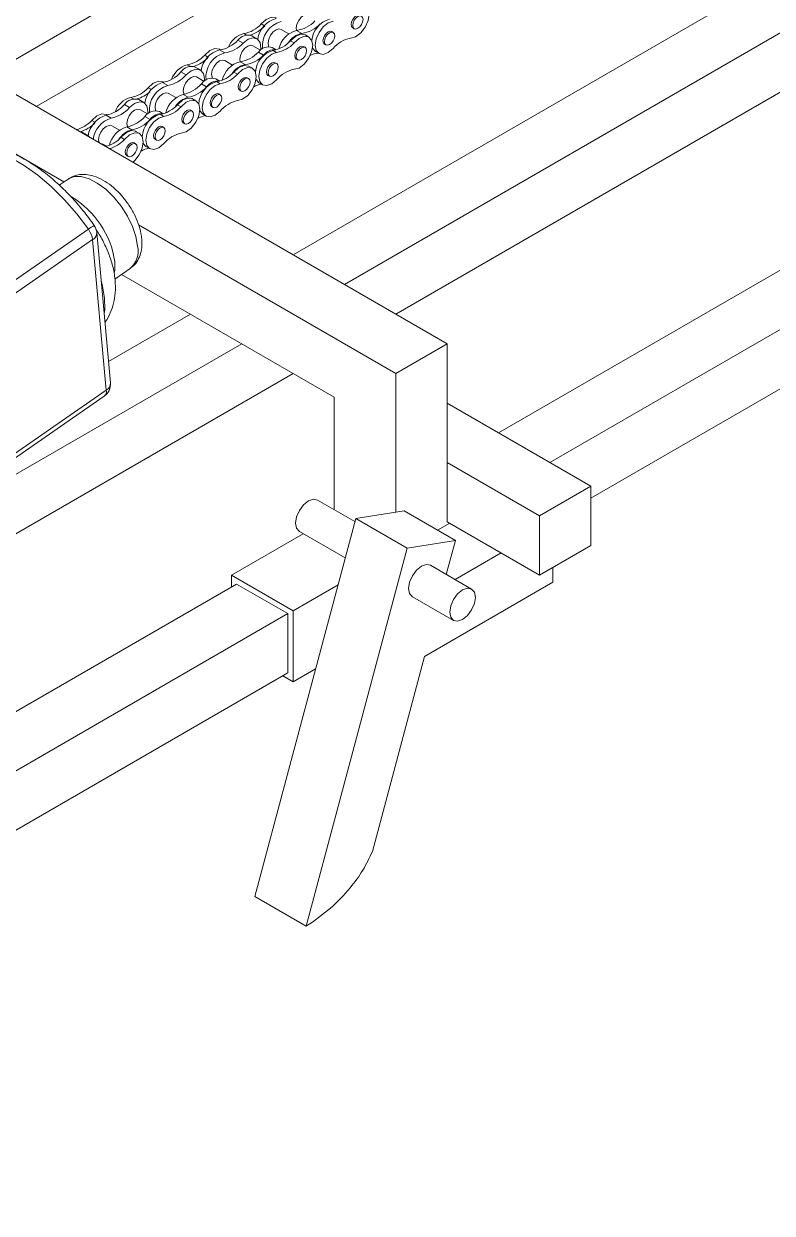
# Model space of a CAD drawing. Header units: millimetres. Extents: x 174 to 988, y 116 to 750.
# Drawn here: x 796.1 to 847.7, y 116.2 to 198.1 of the extents above; entities that cross this region are included whole.
import ezdxf

# ---------------------------------------------------------------- set-up
doc = ezdxf.new("R2010")
doc.units = ezdxf.units.MM

msp = doc.modelspace()

# ---------------------------------------------------------------- linework, layer by layer
at = {"color": 7, "linetype": 'Continuous', "lineweight": 15}
for p, q in [((833.992, 217.845), (793.456, 194.444)), ((837.528, 215.804), (796.992, 192.403)), ((825.274, 176.076), (764.463, 211.181)), ((855.206, 205.599), (814.669, 182.198)), ((858.741, 203.558), (818.205, 180.157)), ((858.741, 199.475), (821.741, 178.115)), ((812.472, 198.094), (812.694, 197.966)), ((814.379, 197.413), (813.85, 197.719)), ((815.268, 197.439), (814.915, 197.643)), ((815.761, 197.192), (815.514, 197.335)), ((817.435, 197.509), (817.329, 197.57)), ((818.774, 197.827), (818.88, 197.766)), ((810.869, 196.973), (811.222, 196.769)), ((812.18, 197.072), (811.827, 197.277)), ((812.435, 196.29), (811.905, 196.596)), ((814.735, 196.787), (814.488, 196.93)), ((815.493, 196.482), (815.387, 196.543)), ((816.829, 196.704), (816.935, 196.643)), ((808.585, 195.944), (808.806, 195.816)), ((809.672, 196.314), (809.611, 196.349)), ((809.613, 196.309), (809.967, 196.105)), ((812.637, 195.953), (812.283, 196.157)), ((813.505, 196.308), (813.241, 196.46)), ((813.538, 196.126), (813.29, 196.269)), ((814.887, 195.677), (814.993, 195.616)), ((816.207, 196.198), (816.454, 196.055)), ((828.81, 169.951), (873.64, 195.831)), ((808.293, 194.923), (807.939, 195.127)), ((810.492, 195.263), (809.962, 195.569)), ((811.381, 195.289), (811.027, 195.493)), ((811.874, 195.042), (811.627, 195.185)), ((813.548, 195.359), (813.442, 195.42)), ((805.689, 194.061), (806.042, 193.857)), ((805.774, 194.074), (805.722, 194.104)), ((806.945, 194.787), (807.299, 194.582)), ((808.548, 194.14), (808.018, 194.446)), ((809.617, 194.158), (809.354, 194.31)), ((809.65, 193.976), (809.403, 194.119)), ((810.848, 194.637), (810.6, 194.78)), ((811.605, 194.332), (811.499, 194.393)), ((812.32, 194.048), (812.567, 193.905)), ((812.942, 194.554), (813.048, 194.493)), ((804.696, 193.699), (804.917, 193.571)), ((806.603, 193.018), (806.073, 193.324)), ((807.457, 193.041), (807.103, 193.245)), ((808.713, 193.766), (808.36, 193.97)), ((809.661, 193.209), (809.555, 193.27)), ((810.999, 193.527), (811.105, 193.466)), ((803.056, 192.541), (803.41, 192.337)), ((804.404, 192.677), (804.05, 192.881)), ((806.959, 192.392), (806.711, 192.535)), ((807.985, 192.797), (807.738, 192.94)), ((809.055, 192.404), (809.161, 192.343)), ((801.8, 191.816), (802.153, 191.612)), ((801.885, 191.829), (801.833, 191.858)), ((804.658, 191.895), (804.129, 192.201)), ((804.824, 191.521), (804.471, 191.725)), ((805.728, 191.913), (805.464, 192.065)), ((805.761, 191.731), (805.514, 191.874)), ((807.716, 192.087), (807.61, 192.148)), ((808.432, 191.898), (808.68, 191.755)), ((832.346, 167.91), (873.64, 191.749)), ((798.898, 187.221), (792.464, 190.934)), ((800.807, 191.453), (801.028, 191.326)), ((802.714, 190.773), (802.184, 191.078)), ((803.567, 190.795), (803.214, 191)), ((805.772, 190.964), (805.665, 191.025)), ((807.11, 191.282), (807.216, 191.221)), ((799.947, 190.697), (800.161, 190.636)), ((800.515, 190.432), (800.161, 190.636)), ((803.069, 190.147), (802.822, 190.29)), ((804.096, 190.552), (803.848, 190.695)), ((805.166, 190.159), (805.272, 190.098)), ((801.361, 189.88), (801.575, 189.82)), ((801.839, 189.668), (801.575, 189.82)), ((801.715, 189.676), (801.816, 189.662)), ((803.827, 189.841), (803.721, 189.903)), ((804.543, 189.653), (804.791, 189.51)), ((803.221, 189.037), (803.327, 188.975)), ((835.174, 165.46), (874.983, 188.441)), ((799.178, 187.414), (798.566, 186.991)), ((821.739, 174.035), (804.037, 184.254)), ((785.45, 173.482), (800.578, 183.955)), ((802.095, 173.383), (801.155, 183.742)), ((800.866, 183.243), (785.738, 172.77)), ((801.807, 172.885), (800.866, 183.243)), ((802.406, 180.527), (803.447, 181.248)), ((817.496, 172.401), (802.867, 180.847)), ((807.598, 178.115), (801.961, 174.861)), ((811.133, 176.074), (786.647, 161.939)), ((825.274, 176.076), (821.739, 174.035)), ((825.274, 167.91), (825.274, 176.076)), ((814.669, 174.033), (780.169, 154.116)), ((821.739, 164.484), (821.739, 174.035)), ((786.679, 162.412), (801.807, 172.885)), ((786.671, 162.088), (801.669, 172.471)), ((817.496, 172.401), (817.496, 164.659)), ((835.174, 166.278), (825.274, 171.992)), ((825.274, 167.91), (825.274, 163.828)), ((831.638, 164.237), (825.274, 167.91)), ((831.638, 164.237), (835.174, 166.278)), ((835.174, 162.195), (835.174, 166.278)), ((818.925, 163.834), (816.353, 165.319)), ((818.983, 164.052), (822.306, 164.573)), ((825.841, 162.532), (822.306, 164.573)), ((818.983, 164.052), (812.042, 138.021)), ((822.519, 162.01), (818.983, 164.052)), ((831.638, 160.154), (825.274, 163.828)), ((831.638, 160.154), (831.638, 164.237)), ((810.425, 160.154), (815.362, 163.004)), ((815.103, 163.153), (818.258, 161.332)), ((825.451, 163.726), (824.612, 163.241)), ((822.519, 162.01), (825.841, 162.532)), ((825.219, 160.2), (825.841, 162.532)), ((835.174, 162.195), (831.638, 160.154)), ((822.519, 162.01), (815.577, 135.98)), ((828.987, 161.685), (825.817, 159.855)), ((826.96, 159.196), (824.131, 160.828)), ((832.554, 159.661), (832.554, 160.682)), ((810.425, 160.154), (814.668, 157.705)), ((810.425, 159.337), (810.425, 160.154)), ((823.715, 154.559), (832.554, 159.661)), ((788.787, 146.846), (810.779, 159.541)), ((810.779, 159.541), (814.314, 157.5)), ((814.668, 157.705), (817.768, 159.494)), ((822.882, 158.663), (825.71, 157.03)), ((749.896, 120.313), (814.314, 157.5)), ((814.314, 157.5), (814.314, 153.418)), ((814.668, 157.705), (814.668, 152.805)), ((820.132, 141.124), (823.715, 154.559)), ((749.896, 116.23), (814.314, 153.418)), ((814.668, 152.805), (813.96, 153.214)), ((814.668, 152.805), (816.224, 153.704)), ((815.577, 135.98), (812.042, 138.021))]:
    msp.add_line(p, q, dxfattribs=at)
at = {"color": 8, "linetype": 'Continuous', "lineweight": 15}
for p, q in [((811.275, 197.433), (811.462, 197.325)), ((807.387, 195.283), (807.575, 195.175)), ((803.498, 193.037), (803.686, 192.929))]:
    msp.add_line(p, q, dxfattribs=at)
at = {"color": 7, "linetype": 'Continuous', "lineweight": 15, "flags": 128}
for points in [[(818.622, 198.937), (818.968, 199.246), (819.323, 199.393), (819.629, 199.353), (819.835, 199.134), (819.908, 198.77), (819.835, 198.323), (819.629, 197.865), (819.323, 197.472), (818.968, 197.209), (818.622, 197.119)], [(812.472, 198.094), (812.818, 198.403), (813.173, 198.549), (813.479, 198.51), (813.499, 198.499)], [(815.793, 198.746), (815.641, 198.781), (815.44, 198.721), (815.235, 198.567), (815.059, 198.34), (814.937, 198.077), (814.888, 197.816), (814.905, 197.642)], [(817.425, 196.397), (817.086, 196.12), (816.746, 196), (816.457, 196.054), (816.263, 196.274), (816.195, 196.627), (816.263, 197.059), (816.457, 197.502), (816.746, 197.89), (817.086, 198.162), (817.425, 198.276)], [(818.774, 197.827), (818.774, 197.827), (818.697, 197.915), (818.67, 198.056), (818.697, 198.228), (818.774, 198.404), (818.889, 198.559), (819.024, 198.668), (819.159, 198.715), (819.274, 198.693)], [(819.484, 198.403), (819.457, 198.543), (819.38, 198.632), (819.265, 198.654), (819.13, 198.607), (818.995, 198.498), (818.88, 198.343), (818.803, 198.166), (818.776, 197.995), (818.803, 197.854), (818.88, 197.766), (818.995, 197.743), (819.13, 197.79), (819.265, 197.9), (819.38, 198.054), (819.457, 198.231), (819.484, 198.403)], [(813.85, 197.719), (813.698, 197.754), (813.497, 197.694), (813.293, 197.539), (813.116, 197.313), (812.994, 197.049), (812.945, 196.789), (812.977, 196.571), (813.001, 196.521)], [(814.488, 196.93), (814.833, 197.239), (815.188, 197.386), (815.494, 197.346), (815.514, 197.335)], [(816.726, 196.933), (816.753, 197.105), (816.829, 197.282), (816.944, 197.436), (817.079, 197.546), (817.215, 197.593), (817.329, 197.57)], [(817.539, 197.28), (817.512, 197.421), (817.435, 197.509), (817.321, 197.531), (817.185, 197.484), (817.05, 197.375), (816.935, 197.22), (816.859, 197.044), (816.832, 196.872), (816.859, 196.731), (816.935, 196.643), (817.05, 196.621), (817.185, 196.668), (817.321, 196.777), (817.435, 196.932), (817.512, 197.108), (817.539, 197.28)], [(811.905, 196.596), (811.754, 196.631), (811.553, 196.571), (811.348, 196.417), (811.171, 196.19), (811.049, 195.927), (811, 195.666), (811.018, 195.492)], [(811.222, 196.769), (811.576, 197.033), (811.922, 197.133), (812.209, 197.054), (812.394, 196.808), (812.449, 196.432), (812.436, 196.29)], [(814.735, 196.787), (815.081, 197.096), (815.436, 197.243), (815.742, 197.203), (815.948, 196.984), (816.02, 196.62), (815.948, 196.173), (815.742, 195.715), (815.436, 195.322), (815.081, 195.059), (814.735, 194.969)], [(814.887, 195.677), (814.887, 195.677), (814.81, 195.765), (814.783, 195.906), (814.81, 196.078), (814.887, 196.254), (815.001, 196.409), (815.137, 196.518), (815.272, 196.565), (815.387, 196.543)], [(815.596, 196.253), (815.569, 196.393), (815.493, 196.482), (815.378, 196.504), (815.243, 196.457), (815.107, 196.348), (814.993, 196.193), (814.916, 196.016), (814.889, 195.845), (814.916, 195.704), (814.993, 195.616), (815.107, 195.593), (815.243, 195.64), (815.378, 195.75), (815.493, 195.904), (815.569, 196.081), (815.596, 196.253)], [(816.829, 196.704), (816.829, 196.704), (816.753, 196.793), (816.726, 196.933)], [(808.585, 195.944), (808.931, 196.253), (809.286, 196.399), (809.591, 196.36), (809.611, 196.349)], [(813.538, 194.247), (813.198, 193.97), (812.858, 193.85), (812.569, 193.904), (812.376, 194.124), (812.308, 194.477), (812.376, 194.909), (812.569, 195.352), (812.858, 195.74), (813.198, 196.012), (813.538, 196.126)], [(816.207, 196.198), (816.016, 196.417), (816.007, 196.437)], [(807.299, 194.582), (807.65, 194.862), (807.999, 194.981), (808.295, 194.921), (808.493, 194.692), (808.562, 194.327), (808.549, 194.14)], [(809.962, 195.569), (809.811, 195.604), (809.61, 195.544), (809.405, 195.389), (809.229, 195.163), (809.106, 194.899), (809.058, 194.639), (809.089, 194.421), (809.113, 194.371)], [(810.6, 194.78), (810.946, 195.089), (811.301, 195.236), (811.607, 195.196), (811.627, 195.185)], [(810.848, 194.637), (811.193, 194.946), (811.548, 195.093), (811.854, 195.053), (812.06, 194.834), (812.133, 194.47), (812.06, 194.023), (811.854, 193.565), (811.548, 193.172), (811.193, 192.909), (810.848, 192.819)], [(812.838, 194.783), (812.865, 194.955), (812.942, 195.132), (813.057, 195.286), (813.192, 195.396), (813.327, 195.443), (813.442, 195.42)], [(813.652, 195.13), (813.625, 195.271), (813.548, 195.359), (813.433, 195.381), (813.298, 195.334), (813.163, 195.225), (813.048, 195.07), (812.971, 194.894), (812.945, 194.722), (812.971, 194.581), (813.048, 194.493), (813.163, 194.471), (813.298, 194.518), (813.433, 194.627), (813.548, 194.782), (813.625, 194.958), (813.652, 195.13)], [(804.696, 193.699), (805.042, 194.008), (805.397, 194.154), (805.702, 194.114), (805.722, 194.104)], [(808.018, 194.446), (807.846, 194.48), (807.643, 194.409), (807.44, 194.245), (807.268, 194.013), (807.153, 193.748), (807.113, 193.49), (807.153, 193.279), (807.166, 193.253)], [(810.999, 193.527), (810.999, 193.527), (810.923, 193.615), (810.896, 193.756), (810.923, 193.928), (810.999, 194.104), (811.114, 194.259), (811.249, 194.368), (811.384, 194.415), (811.499, 194.393)], [(811.709, 194.103), (811.682, 194.243), (811.605, 194.332), (811.491, 194.354), (811.355, 194.307), (811.22, 194.198), (811.105, 194.043), (811.029, 193.866), (811.002, 193.695), (811.029, 193.554), (811.105, 193.466), (811.22, 193.443), (811.355, 193.49), (811.491, 193.6), (811.605, 193.754), (811.682, 193.931), (811.709, 194.103)], [(812.32, 194.048), (812.129, 194.267), (812.12, 194.287)], [(812.942, 194.554), (812.942, 194.554), (812.865, 194.643), (812.838, 194.783)], [(806.073, 193.324), (805.901, 193.357), (805.698, 193.286), (805.495, 193.123), (805.323, 192.891), (805.208, 192.626), (805.168, 192.368), (805.208, 192.157), (805.224, 192.126)], [(809.65, 192.097), (809.311, 191.82), (808.971, 191.7), (808.682, 191.754), (808.489, 191.974), (808.421, 192.327), (808.489, 192.759), (808.682, 193.202), (808.971, 193.59), (809.311, 193.862), (809.65, 193.976)], [(808.951, 192.633), (808.978, 192.805), (809.055, 192.982), (809.169, 193.136), (809.305, 193.246), (809.44, 193.293), (809.555, 193.27)], [(809.764, 192.98), (809.737, 193.121), (809.661, 193.209), (809.546, 193.231), (809.411, 193.184), (809.275, 193.075), (809.161, 192.92), (809.084, 192.744), (809.057, 192.572), (809.084, 192.431), (809.161, 192.343), (809.275, 192.321), (809.411, 192.368), (809.546, 192.477), (809.661, 192.632), (809.737, 192.808), (809.764, 192.98)], [(803.41, 192.337), (803.761, 192.617), (804.11, 192.736), (804.406, 192.676), (804.604, 192.447), (804.673, 192.082), (804.66, 191.895)], [(806.711, 192.535), (807.057, 192.844), (807.412, 192.991), (807.718, 192.951), (807.738, 192.94)], [(806.959, 192.392), (807.304, 192.701), (807.659, 192.848), (807.965, 192.808), (808.171, 192.588), (808.244, 192.225), (808.171, 191.778), (807.965, 191.32), (807.659, 190.927), (807.304, 190.664), (806.959, 190.574)], [(809.055, 192.404), (809.055, 192.404), (808.978, 192.493), (808.951, 192.633)], [(800.807, 191.453), (801.153, 191.762), (801.508, 191.909), (801.813, 191.869), (801.833, 191.858)], [(804.129, 192.201), (803.957, 192.234), (803.754, 192.164), (803.551, 192), (803.379, 191.768), (803.264, 191.503), (803.223, 191.245), (803.264, 191.034), (803.277, 191.008)], [(805.761, 189.852), (805.422, 189.575), (805.082, 189.454), (804.793, 189.508), (804.6, 189.729), (804.532, 190.082), (804.6, 190.513), (804.793, 190.957), (805.082, 191.345), (805.422, 191.617), (805.761, 191.731)], [(807.11, 191.282), (807.11, 191.282), (807.033, 191.37), (807.007, 191.511), (807.033, 191.682), (807.11, 191.859), (807.225, 192.014), (807.36, 192.123), (807.495, 192.17), (807.61, 192.148)], [(807.82, 191.858), (807.793, 191.998), (807.716, 192.087), (807.601, 192.109), (807.466, 192.062), (807.331, 191.953), (807.216, 191.798), (807.139, 191.621), (807.113, 191.449), (807.139, 191.309), (807.216, 191.221), (807.331, 191.198), (807.466, 191.245), (807.601, 191.354), (807.716, 191.509), (807.793, 191.686), (807.82, 191.858)], [(808.432, 191.898), (808.241, 192.117), (808.24, 192.12)], [(802.184, 191.078), (802.012, 191.112), (801.809, 191.041), (801.606, 190.878), (801.434, 190.646), (801.319, 190.38), (801.279, 190.123), (801.319, 189.912), (801.324, 189.902)], [(805.062, 190.388), (805.089, 190.56), (805.166, 190.737), (805.28, 190.891), (805.416, 191.001), (805.551, 191.048), (805.665, 191.025)], [(805.875, 190.735), (805.848, 190.876), (805.772, 190.964), (805.657, 190.986), (805.522, 190.939), (805.386, 190.83), (805.272, 190.675), (805.195, 190.499), (805.168, 190.327), (805.195, 190.186), (805.272, 190.098), (805.386, 190.076), (805.522, 190.123), (805.657, 190.232), (805.772, 190.387), (805.848, 190.563), (805.875, 190.735)], [(800.301, 190.493), (800.517, 190.431), (800.674, 190.277)], [(802.822, 190.29), (803.168, 190.599), (803.523, 190.746), (803.828, 190.706), (803.848, 190.695)], [(803.069, 190.147), (803.415, 190.456), (803.77, 190.603), (804.076, 190.563), (804.282, 190.343), (804.355, 189.98), (804.282, 189.533), (804.076, 189.075), (803.77, 188.682), (803.64, 188.565)], [(805.166, 190.159), (805.166, 190.159), (805.089, 190.247), (805.062, 190.388)], [(800.578, 183.955), (799.783, 185.011), (798.927, 185.996), (798.027, 186.892), (797.098, 187.683), (796.156, 188.354), (795.219, 188.896), (794.302, 189.297), (793.421, 189.55), (792.593, 189.653), (791.832, 189.601), (791.15, 189.397)], [(803.221, 189.037), (803.221, 189.037), (803.144, 189.125), (803.117, 189.266), (803.144, 189.437), (803.221, 189.614), (803.336, 189.769), (803.471, 189.878), (803.606, 189.925), (803.721, 189.903)], [(803.931, 189.613), (803.904, 189.753), (803.827, 189.841), (803.712, 189.864), (803.577, 189.817), (803.442, 189.708), (803.327, 189.553), (803.25, 189.376), (803.223, 189.204), (803.25, 189.064), (803.327, 188.975), (803.442, 188.953), (803.577, 189), (803.712, 189.109), (803.827, 189.264), (803.904, 189.441), (803.931, 189.613)], [(804.543, 189.653), (804.352, 189.872), (804.35, 189.875)], [(816.353, 165.319), (816.067, 165.374), (815.728, 165.257), (815.39, 164.984), (815.103, 164.597), (814.912, 164.155), (814.844, 163.726), (814.912, 163.374), (815.103, 163.153), (815.103, 163.153)], [(824.131, 160.828), (823.845, 160.884), (823.506, 160.766), (823.168, 160.493), (822.881, 160.107), (822.69, 159.665), (822.623, 159.236), (822.69, 158.884), (822.881, 158.663), (822.882, 158.663)], [(827.219, 158.623), (827.151, 158.975), (826.96, 159.195), (826.673, 159.251), (826.335, 159.134), (825.997, 158.861), (825.71, 158.474), (825.518, 158.032), (825.451, 157.603), (825.518, 157.251), (825.71, 157.03), (825.997, 156.975), (826.335, 157.092), (826.673, 157.365), (826.96, 157.752), (827.151, 158.194), (827.219, 158.623)]]:
    msp.add_lwpolyline(points, dxfattribs=at)
at = {"color": 8, "linetype": 'Continuous', "lineweight": 15, "flags": 128}
for points in [[(803.964, 182.8), (803.845, 183.459), (803.608, 184.158), (803.264, 184.865), (802.828, 185.547), (802.322, 186.172), (801.768, 186.711), (801.193, 187.139), (800.624, 187.436), (800.086, 187.587), (799.606, 187.587), (799.206, 187.434), (799.178, 187.414)], [(802.403, 181.72), (802.397, 181.133), (802.376, 180.999)], [(801.694, 179.209), (801.556, 180.051), (801.455, 180.442)], [(801.664, 178.131), (801.702, 178.442), (801.694, 179.209)]]:
    msp.add_lwpolyline(points, dxfattribs=at)
at = {"color": 7, "linetype": 'Continuous', "lineweight": 15}
for centre, radius, start, end in [((813.944, 196.789), 1.728, 104.85709, 171.77388), ((814.283, 196.581), 1.728, 104.37191, 186.63312), ((814.635, 199.691), 2.067, 277.78096, 317.96188), ((817.645, 196.794), 1.691, 106.03494, 174.59526), ((811.69, 195.904), 1.584, 105.19045, 158.36435), ((811.553, 196.478), 0.844, 71.05992, 144.09325), ((810.94, 199.454), 2.049, 279.40501, 318.4059), ((811.045, 199.511), 2.289, 286.97801, 317.01745), ((815.351, 195.991), 1.708, 104.78812, 167.18636), ((815.537, 196.071), 1.394, 101.09501, 148.64732), ((814.989, 199.487), 2.067, 277.78096, 317.96188), ((809.333, 198.357), 2.067, 277.7798, 317.96257), ((809.687, 198.153), 2.067, 277.7798, 317.96257), ((812.967, 195.662), 0.844, 71.05992, 144.09325), ((812.955, 198.29), 2.049, 279.40501, 318.4059), ((813.203, 198.148), 2.049, 279.40501, 318.4059), ((819.091, 194.987), 2.182, 102.38541, 139.74635), ((807.053, 197.304), 2.049, 279.40493, 318.40598), ((807.158, 197.361), 2.289, 286.97836, 317.0171), ((810.057, 194.638), 1.729, 104.85968, 172.16423), ((810.396, 194.431), 1.728, 104.37223, 186.63271), ((810.748, 197.541), 2.067, 277.7798, 317.96257), ((811.101, 197.337), 2.067, 277.7798, 317.96257), ((813.757, 194.644), 1.691, 106.03508, 174.59514), ((813.363, 195.391), 0.919, 82.61416, 142.28083), ((816.584, 194.551), 1.551, 97.03823, 118.32411), ((807.811, 193.738), 1.602, 105.33165, 160.43137), ((807.671, 194.29), 0.879, 72.1989, 145.57291), ((811.463, 193.842), 1.708, 104.78487, 167.18988), ((811.649, 193.921), 1.394, 101.09588, 148.64696), ((815.203, 192.837), 2.182, 102.3854, 139.74636), ((806.202, 192.371), 1.767, 106.9011, 171.61345), ((805.279, 196.222), 2.199, 280.73559, 319.25903), ((805.633, 196.018), 2.199, 280.73559, 319.25903), ((809.869, 192.491), 1.694, 105.98742, 177.17302), ((809.085, 193.473), 0.879, 72.1989, 145.57291), ((809.486, 193.2), 0.958, 83.50569, 143.77963), ((809.068, 196.14), 2.049, 279.40493, 318.40598), ((809.315, 195.998), 2.049, 279.40493, 318.40598), ((803.164, 195.059), 2.049, 279.40501, 318.4059), ((803.307, 195.032), 2.198, 286.6572, 312.84999), ((806.527, 192.178), 1.748, 106.10482, 186.30218), ((807.612, 191.57), 1.75, 106.89489, 166.66707), ((806.693, 195.406), 2.199, 280.73559, 319.25903), ((807.047, 195.201), 2.199, 280.73559, 319.25903), ((812.697, 192.401), 1.551, 97.03791, 118.32391), ((801.39, 193.977), 2.199, 280.73559, 319.25903), ((803.922, 191.493), 1.602, 105.33169, 160.43155), ((803.781, 192.044), 0.879, 72.1989, 145.57291), ((805.179, 193.895), 2.049, 279.40501, 318.4059), ((807.797, 191.634), 1.447, 103.60168, 148.01142), ((811.316, 190.687), 2.182, 102.38475, 139.74701), ((802.313, 190.126), 1.767, 106.9011, 171.61345), ((802.668, 189.919), 1.77, 106.89562, 172.81424), ((801.744, 193.773), 2.199, 280.73559, 319.25903), ((802.804, 193.16), 2.199, 280.73559, 319.25903), ((805.98, 190.246), 1.694, 105.98747, 177.17297), ((805.196, 191.228), 0.879, 72.1989, 145.57291), ((805.597, 190.955), 0.958, 83.50569, 143.77963), ((805.426, 193.752), 2.049, 279.40501, 318.4059), ((808.953, 190.134), 1.682, 101.14883, 120.46512), ((799.211, 192.895), 2.15, 284.4115, 317.8997), ((799.459, 192.752), 2.15, 284.4115, 317.8997), ((803.723, 189.325), 1.75, 106.89775, 166.6183), ((803.908, 189.389), 1.447, 103.60116, 148.01206), ((803.158, 192.956), 2.199, 280.73559, 319.25903), ((801.227, 191.732), 2.15, 284.4115, 317.8997), ((801.474, 191.589), 2.15, 284.4115, 317.8997), ((807.427, 188.442), 2.182, 102.38474, 139.74701), ((805.064, 187.889), 1.682, 101.14883, 120.46512), ((800.159, 183.651), 1, 5.18665, 35.01508), ((799.333, 183.037), 1.547, 7.67054, 36.39208), ((801.099, 173.293), 1, 304.69499, 5.18665)]:
    msp.add_arc(centre, radius, start, end, dxfattribs=at)
at = {"color": 8, "linetype": 'Continuous', "lineweight": 15}
for centre, radius, start, end in [((796.178, 180.789), 6.294, 8.5024, 59.07525), ((805.552, 177.033), 8.523, 122.45359, 125.69902), ((800.589, 183.737), 0.567, 299.35347, 0.48606), ((802.42, 182.452), 1.583, 310.44936, 12.70506), ((801.392, 172.793), 0.425, 310.66786, 12.48706), ((801.542, 173.371), 0.553, 298.54827, 1.29186)]:
    msp.add_arc(centre, radius, start, end, dxfattribs=at)
at = {"color": 7, "linetype": 'Continuous', "lineweight": 15}
for points, knots in [([(800.978, 184.225), (800.85, 184.404), (800.478, 184.923), (799.814, 185.737), (798.977, 186.633), (798.099, 187.442), (797.193, 188.152), (796.267, 188.75), (795.335, 189.227), (794.406, 189.569), (793.493, 189.765), (792.619, 189.801), (791.873, 189.696), (791.447, 189.532), (791.273, 189.466)], [0, 0, 0, 0, 0.046732, 0.135062, 0.223549, 0.312267, 0.401337, 0.490883, 0.580998, 0.671674, 0.762504, 0.852341, 0.939668, 1, 1, 1, 1]), ([(804.253, 183.299), (804.237, 183.423), (804.194, 183.772), (804.025, 184.361), (803.722, 185.048), (803.325, 185.707), (802.851, 186.312), (802.316, 186.843), (801.73, 187.279), (801.132, 187.579), (800.548, 187.733), (800.009, 187.741), (799.532, 187.637), (799.283, 187.465), (799.173, 187.39)], [0, 0, 0, 0, 0.051422, 0.144797, 0.237325, 0.329043, 0.420637, 0.51293, 0.606909, 0.703846, 0.789198, 0.86765, 0.941847, 1, 1, 1, 1]), ([(801.715, 177.568), (801.722, 177.576), (801.883, 177.761), (802.093, 178.201), (802.333, 178.87), (802.448, 179.629), (802.44, 180.341), (802.334, 181.105), (802.138, 181.877), (801.787, 182.756), (801.432, 183.456), (801.168, 183.837), (801.089, 183.952)], [0, 0, 0, 0, 0.004433, 0.110863, 0.218394, 0.330085, 0.461907, 0.541918, 0.675742, 0.809784, 0.942843, 1, 1, 1, 1]), ([(803.455, 181.274), (803.558, 181.35), (803.8, 181.526), (804.054, 181.931), (804.226, 182.425), (804.278, 182.889), (804.259, 183.19), (804.253, 183.299)], [0, 0, 0, 0, 0.1682785, 0.3932484, 0.6201117, 0.8619538, 1, 1, 1, 1]), ([(815.577, 135.98), (816.138, 136.372), (817.186, 137.104), (818.508, 138.453), (819.496, 139.803), (819.922, 140.687), (820.132, 141.124)], [0, 0, 0, 0, 0.3224228, 0.6020333, 0.8032842, 1, 1, 1, 1])]:
    msp.add_open_spline(points, degree=3, knots=knots, dxfattribs=at)

doc.saveas('drawing.dxf')
